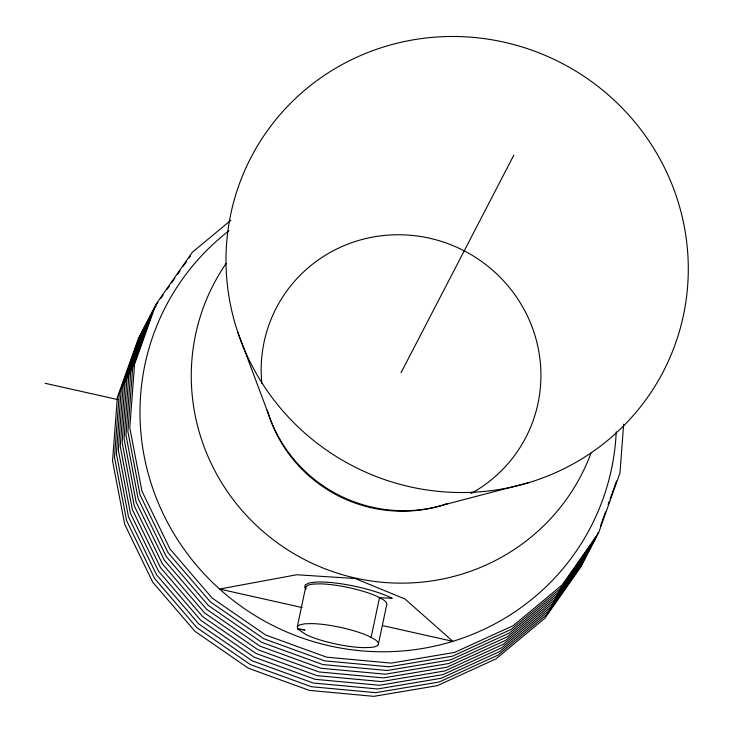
<?xml version="1.0" encoding="UTF-8"?>
<svg xmlns="http://www.w3.org/2000/svg" width="733" height="733" viewBox="0 0 733 733"><rect width="100%" height="100%" fill="white"/><g stroke="black" fill="none" stroke-linecap="round" stroke-linejoin="round"><path stroke-width="1.1" d="M623.646 424.205L619.962 473.014L598.623 532.864L562.202 584.925L513.182 625.652L454.542 652.443L391.055 663.118L326.606 657.171L265.593 634.989L212.176 598.101L169.992 549.008L141.918 491.064L129.787 427.751L134.579 364.191L155.918 304.342L192.339 252.28L230.858 220.276M297.341 626.541L299.779 624.8L304.818 623.801L312.093 623.6A41.534 8.613 12 0 1 369.322 636.427L374.902 639.515A41.534 8.613 12 0 1 370.797 647.431L363.522 647.633A41.534 8.613 12 0 1 306.293 634.796L297.928 629.143L305.01 629.959L297.644 628.804L297.341 626.541L305.762 586.794L308.199 585.053L313.229 584.045L320.513 583.853A41.534 8.613 12 0 1 377.742 596.68L383.322 599.759A41.534 8.613 12 0 1 386.694 604.936L378.274 644.683M371.09 637.408L379.511 597.652L392.256 598.339A49.12 10.189 12 0 0 316.033 582.057L309.189 582.946L305.304 584.742L304.644 587.316L306.064 589.057L305.762 586.794M583.303 560.745L581.397 566.096L544.976 618.157L495.957 658.885L437.317 685.667L373.83 696.35L309.381 690.394L248.368 668.221L194.951 631.333L152.766 582.24L124.692 524.297L112.561 460.975L117.353 397.423L138.693 337.574L141.945 332.919M585.603 555.99L583.312 562.403L546.891 614.465L497.872 655.192L439.232 681.974L375.736 692.658L311.296 686.711L250.283 664.529L196.865 627.64L154.681 578.548L126.607 520.604L114.476 457.282L119.268 393.731L140.608 333.881L142.559 331.087M587.133 553.36L585.227 558.711L548.806 610.772L499.778 651.5L441.147 678.282L377.651 688.965L313.211 683.019L252.198 660.836L198.78 623.948L156.596 574.855L128.522 516.912L116.382 453.59L121.183 390.038L142.523 330.189L146.417 324.609M588.663 550.74L587.142 555.018L550.721 607.08L501.693 647.807L443.062 674.589L379.566 685.273L315.117 679.326L254.113 657.144L200.695 620.255L158.511 571.163L130.428 513.219L118.297 449.906L123.098 386.346L144.428 326.497L147.031 322.777M590.963 545.975L589.057 551.326L552.636 603.387L503.608 644.115L444.977 670.906L381.481 681.58L317.032 675.634L256.019 653.451L202.601 616.563L160.417 567.47L132.343 509.527L120.212 446.214L125.013 382.653L146.343 322.804L148.295 320.009M593.638 540.148L590.972 547.633L554.551 599.695L505.523 640.422L446.883 667.213L383.396 677.888L318.947 671.941L257.934 649.759L204.516 612.87L162.332 563.778L134.258 505.834L122.127 442.521L126.928 378.961L148.258 319.112L152.162 313.532M595.169 537.527L592.878 543.941L556.457 596.002L507.438 636.73L448.798 663.521L385.311 674.195L320.862 668.249L259.849 646.066L206.431 609.178L164.247 560.085L136.173 502.142L124.042 438.829L128.834 375.269L150.173 315.419L152.125 312.625M595.938 537.042L594.793 540.248L558.372 592.31L509.353 633.037L450.713 659.828L387.226 670.503L322.777 664.556L261.763 642.374L208.346 605.485L166.162 556.393L138.088 498.449L125.957 435.136L130.749 371.576L152.088 311.727L155.992 306.147M598.238 532.277L596.708 536.556L560.287 588.617L511.267 629.345L452.627 656.136L389.141 666.81L324.692 660.864L263.678 638.681L210.261 601.793L168.077 552.7L140.003 494.757L127.872 431.444L132.664 367.884L154.003 308.034L157.907 302.454M600.519 525.863L605.476 511.973M608.143 504.487L609.279 501.29M610.048 499.146L616.517 480.976M401.043 372.731L513.842 155.121M160.509 298.734L163.111 295.014M167.005 289.443L169.607 285.723M171.559 282.929L174.811 278.283M177.413 274.563L180.016 270.844M183.268 266.198L186.521 261.544M189.123 257.833L190.424 255.973M444.849 504.588L529.519 482.415M45.08 383.277L118.086 399.65M302.161 607.565L219.579 589.048L296.746 574.754L355.212 578.529L405.001 599.026L452.829 641.338L382.525 625.579M237.62 331.728A232.288 226.863 27.4 0 0 629.583 419.615A232.288 226.863 27.4 0 0 504.212 42.202A232.288 226.863 27.4 0 0 237.62 331.728L268.205 413.412M261.828 383.496A140.562 137.282 27.4 0 1 367.884 238.078A140.562 137.282 27.4 0 1 530.875 323.858A140.562 137.282 27.4 0 1 470.952 493.556M448.065 503.562A140.562 137.282 27.4 0 1 267.179 410.187M445.71 504.176A138.079 134.854 27.4 0 1 268.021 412.459M616.233 431.847A239.425 233.836 27.4 0 1 270.468 624.278A239.425 233.836 27.4 0 1 228.962 230.767M590.972 453.223A207.118 202.281 27.4 0 1 304.076 559.325A207.118 202.281 27.4 0 1 226.039 263.578"/></g></svg>
